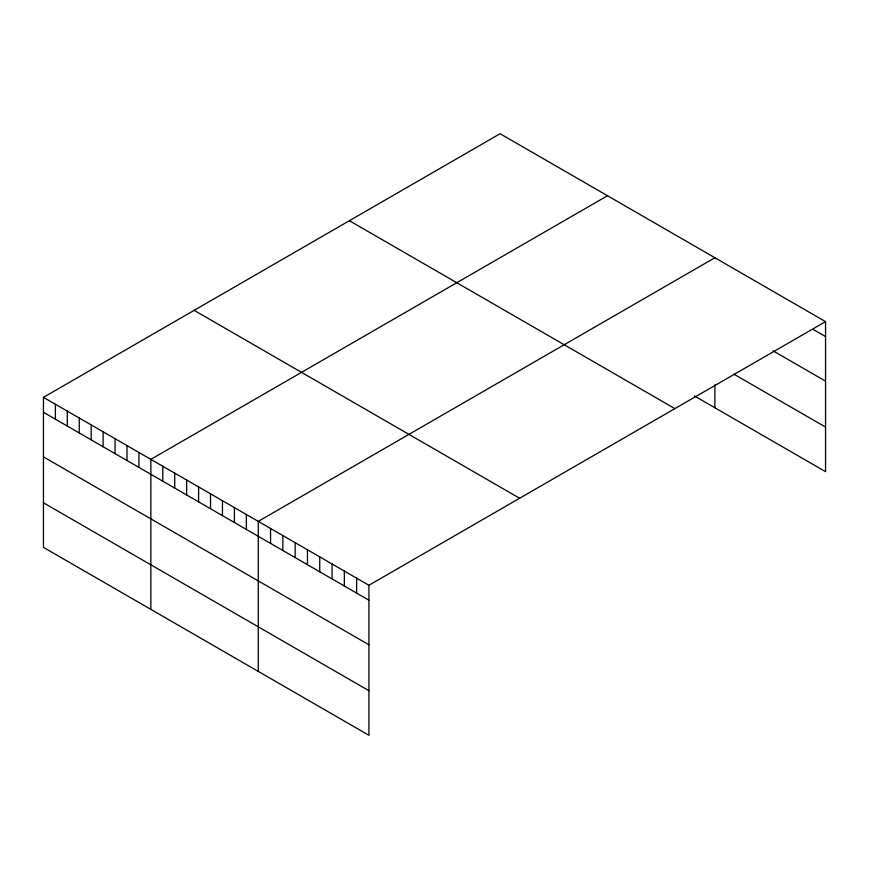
<?xml version="1.0" encoding="UTF-8"?>
<svg xmlns="http://www.w3.org/2000/svg" width="869" height="869" viewBox="0 0 869 869"><rect width="100%" height="100%" fill="white"/><g stroke="black" fill="none" stroke-linecap="round" stroke-linejoin="round"><path stroke-width="1.3" d="M825.55 321.628L368.923 585.261L368.923 735.283L43.45 547.372L43.45 397.35L500.077 133.717L825.55 321.628L825.55 471.65L694.277 395.862M607.474 195.731L150.858 459.353L150.858 609.375M714.883 257.745L258.267 521.367L258.267 671.389M813.254 329.47L825.55 336.575M773.008 350.815L825.55 381.143M733.892 374.159L825.55 427.081M349.381 220.715L674.865 408.626M194.135 310.352L519.619 498.263M43.45 397.35L368.923 585.261M43.45 412.286L368.923 600.197M43.45 456.866L368.923 644.776M43.45 502.793L368.923 690.703M714.883 384.804L714.883 407.767M356.638 578.157L356.638 593.103M344.341 571.063L344.341 585.999M332.045 563.959L332.045 578.906M319.749 556.866L319.749 571.802M307.452 549.762L307.452 564.698M295.156 542.669L295.156 557.605M282.859 535.565L282.859 550.501M270.563 528.471L270.563 543.407M246.329 514.481L246.329 529.417M234.402 507.594L234.402 522.53M222.464 500.696L222.464 515.632M210.526 493.809L210.526 508.745M198.599 486.922L198.599 501.858M186.661 480.025L186.661 494.972M174.723 473.138L174.723 488.074M162.796 466.251L162.796 481.187M138.921 452.467L138.921 467.403M126.993 445.58L126.993 460.516M115.056 438.682L115.056 453.629M103.118 431.795L103.118 446.731M91.191 424.908L91.191 439.844M79.253 418.022L79.253 432.958M67.315 411.124L67.315 426.06M55.388 404.237L55.388 419.173"/></g></svg>
